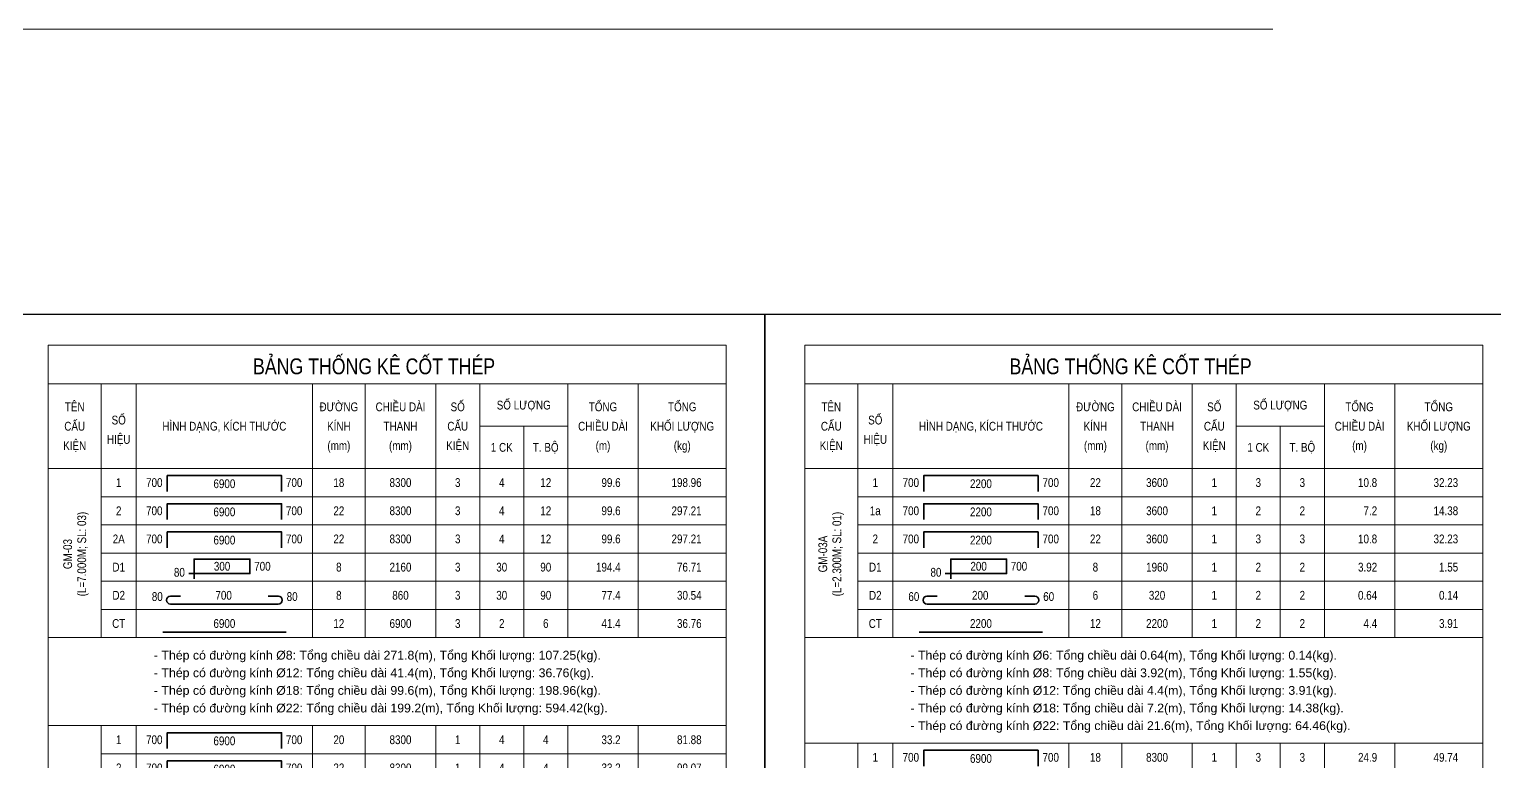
# Model space of a CAD drawing. Extents: x -165145 to 691808, y -202842 to 311040.
# Drawn here: x 367569 to 388372, y 73644 to 84039 of the extents above; entities that cross this region are included whole.
import ezdxf
from ezdxf.enums import TextEntityAlignment as Align

# ---------------------------------------------------------------- set-up
doc = ezdxf.new("R2010")
doc.units = 0
doc.header["$LTSCALE"] = 10
doc.header["$MEASUREMENT"] = 0
doc.layers.get('0').update_dxf_attribs({"linetype": 'CONTINUOUS'})
doc.layers.get('Defpoints').update_dxf_attribs({"color": 5, "linetype": 'CONTINUOUS'})
for name, color, linetype, lineweight in [('DCE_BaoBeTong', 4, 'CONTINUOUS', 18), ('Dce_text', 7, 'CONTINUOUS', 13), ('DCE_ThepChu', 1, 'CONTINUOUS', 35), ('GE_KC_NETMANH', 8, 'CONTINUOUS', 20), ('GE_KC_TEXT', 4, 'CONTINUOUS', 20), ('TEXT', 4, 'CONTINUOUS', 20)]:
    doc.layers.add(name, color=color, linetype=linetype, lineweight=lineweight)
doc.styles.add('Dce_Text', font='arial.ttf', dxfattribs={"width": 0.8})
doc.styles.add('Dce_Text2', font='arial.ttf', dxfattribs={"width": 0.8})

# ---------------------------------------------------------------- blocks, each defined once
blk = doc.blocks.new('TKTitle')
at = {"layer": 'DCE_BaoBeTong'}
for p, q in [((15, -11), (15, -35)), ((25, -11), (25, -35)), ((75, -11), (75, -35)), ((90, -11), (90, -35)), ((110, -11), (110, -35)), ((122.5, -11), (122.5, -35)), ((147.5, -11), (147.5, -35)), ((167.5, -11), (167.5, -35)), ((122.5, -23), (147.5, -23)), ((135, -23), (135, -35))]:
    blk.add_line(p, q, dxfattribs=at)
for points in [[(0, 0), (0, -11), (0, -35), (15, -35), (25, -35), (75, -35), (90, -35), (122.5, -35), (135, -35), (147.5, -35), (167.5, -35), (192.5, -35), (192.5, -11), (192.5, 0), (0, 0)], [(0, -11), (15, -11), (25, -11), (75, -11), (90, -11), (122.5, -11), (147.5, -11), (167.5, -11), (192.5, -11)]]:
    blk.add_lwpolyline(points, dxfattribs=at)
at = {"style": 'Dce_Text', "width": 0.8}
for s, height, p in [('BẢNG THỐNG KÊ CỐT THÉP', 4.5, (92.5, -6)), ('TÊN', 2.5, (7.5, -17.5)), ('ĐƯỜNG', 2.5, (82.5, -17.5)), ('CHIỀU DÀI', 2.5, (100, -17.5)), ('SỐ', 2.5, (116.25, -17.5)), ('SỐ LƯỢNG', 2.5, (135, -17)), ('TỔNG', 2.5, (157.5, -17.5)), ('TỔNG', 2.5, (180, -17.5)), ('SỐ', 2.5, (20, -21.25)), ('CẤU', 2.5, (7.5, -23)), ('HIỆU', 2.5, (20, -26.75)), ('HÌNH DẠNG, KÍCH THƯỚC', 2.5, (50, -23)), ('KÍNH', 2.5, (82.5, -23)), ('THANH', 2.5, (100, -23)), ('CẤU', 2.5, (116.25, -23)), ('CHIỀU DÀI', 2.5, (157.5, -23)), ('KHỐI LƯỢNG', 2.5, (180, -23)), ('KIỆN', 2.5, (7.5, -28.5)), ('(mm)', 2.5, (82.5, -28.5)), ('(mm)', 2.5, (100, -28.5)), ('KIỆN', 2.5, (116.25, -28.5)), ('1 CK', 2.5, (128.75, -29)), ('T. BỘ', 2.5, (141.25, -29)), ('(m)', 2.5, (157.5, -28.5)), ('(kg)', 2.5, (180, -28.5))]:
    blk.add_text(s, height=height, dxfattribs=at).set_placement(p, align=Align.MIDDLE_CENTER)
blk = doc.blocks.new('TenCauKien')
at = {"layer": 'Dce_text', "style": 'Dce_Text', "width": 0.8}
for tag, p in [('TENCAUKIEN', (-2, 0)), ('SOCAUKIEN', (2, 0))]:
    blk.add_attdef(tag, text='', height=2.5, rotation=90, dxfattribs=at).set_placement(p, align=Align.MIDDLE_CENTER)
blk = doc.blocks.new('TK4')
at = {"layer": 'DCE_BaoBeTong'}
for p, q in [((0, -8), (0, 0)), ((25, -8), (25, 0)), ((75, -8), (75, 0)), ((90, -8), (90, 0)), ((110, -8), (110, 0)), ((122.5, -8), (122.5, 0)), ((135, -8), (135, 0)), ((147.5, -8), (147.5, 0)), ((167.5, -8), (167.5, 0))]:
    blk.add_line(p, q, dxfattribs=at)
for points in [[(15, -8), (25, -8), (75, -8), (90, -8), (122.5, -8), (135, -8), (147.5, -8), (167.5, -8), (192.5, -8), (192.5, 0)], [(15, 0), (15, -8)]]:
    blk.add_lwpolyline(points, dxfattribs=at)
at = {"layer": 'DCE_ThepChu'}
blk.add_lwpolyline([(33.78, -6.5), (33.78, -2), (66.22, -2), (66.22, -6.5)], dxfattribs=at)
at = {"layer": 'Dce_text', "color": 2, "style": 'Dce_Text', "width": 0.8, "flags": 4}
for tag, p in [('SH', (20, -4)), ('L2', (50, -4.32)), ('DK', (82.5, -4)), ('sumL', (100, -4)), ('SKC', (116.25, -4)), ('SL', (128.75, -4))]:
    blk.add_attdef(tag, text='', height=2.5, dxfattribs=at).set_placement(p, align=Align.MIDDLE_CENTER)
for tag, p in [('L1', (32.43, -4)), ('Lall', (162.5, -4)), ('KL', (185.5, -4))]:
    blk.add_attdef(tag, text='', height=2.5, dxfattribs=at).set_placement(p, align=Align.MIDDLE_RIGHT)
blk.add_attdef('L3', text='', height=2.5, dxfattribs=at).set_placement((67.48, -4), align=Align.MIDDLE_LEFT)
at = {"layer": 'Dce_text', "color": 2, "style": 'Dce_Text', "width": 0.8}
blk.add_attdef('TSL', text='', height=2.5, dxfattribs=at).set_placement((141.25, -4), align=Align.MIDDLE_CENTER)
blk = doc.blocks.new('TK9')
at = {"layer": 'DCE_BaoBeTong'}
for p, q in [((0, -8), (0, 0)), ((25, -8), (25, 0)), ((75, -8), (75, 0)), ((90, -8), (90, 0)), ((110, -8), (110, 0)), ((122.5, -8), (122.5, 0)), ((135, -8), (135, 0)), ((147.5, -8), (147.5, 0)), ((167.5, -8), (167.5, 0))]:
    blk.add_line(p, q, dxfattribs=at)
for points in [[(15, -8), (25, -8), (75, -8), (90, -8), (122.5, -8), (135, -8), (147.5, -8), (167.5, -8), (192.5, -8), (192.5, 0)], [(15, 0), (15, -8)]]:
    blk.add_lwpolyline(points, dxfattribs=at)
at = {"layer": 'DCE_ThepChu'}
blk.add_lwpolyline([(41.42, -7.37), (41.42, -1.7), (57.26, -1.7), (57.26, -5.81), (39.86, -5.81)], dxfattribs=at)
at = {"layer": 'Dce_text', "color": 2, "style": 'Dce_Text', "width": 0.8, "flags": 4}
for tag, p in [('SH', (20, -4)), ('DK', (82.5, -4)), ('sumL', (100, -4)), ('SKC', (116.25, -4)), ('SL', (128.75, -4))]:
    blk.add_attdef(tag, text='', height=2.5, dxfattribs=at).set_placement(p, align=Align.MIDDLE_CENTER)
at = {"layer": 'Dce_text', "color": 2, "style": 'Dce_Text', "width": 0.8}
for tag, p in [('L1', (49.34, -3.76)), ('TSL', (141.25, -4))]:
    blk.add_attdef(tag, text='', height=2.5, dxfattribs=at).set_placement(p, align=Align.MIDDLE_CENTER)
blk.add_attdef('L2', text='', height=2.5, dxfattribs=at).set_placement((58.47, -3.76), align=Align.MIDDLE_LEFT)
at = {"layer": 'Dce_text', "color": 2, "style": 'Dce_Text', "width": 0.8, "flags": 4}
for tag, p in [('Lall', (162.5, -4)), ('KL', (185.5, -4))]:
    blk.add_attdef(tag, text='', height=2.5, dxfattribs=at).set_placement(p, align=Align.MIDDLE_RIGHT)
at = {"layer": 'Dce_text', "color": 2, "style": 'Dce_Text', "width": 0.8}
blk.add_attdef('M', text='', height=2.5, dxfattribs=at).set_placement((38.78, -5.47), align=Align.MIDDLE_RIGHT)
blk = doc.blocks.new('TK8')
at = {"layer": 'DCE_BaoBeTong'}
for p, q in [((0, -8), (0, 0)), ((25, -8), (25, 0)), ((75, -8), (75, 0)), ((90, -8), (90, 0)), ((110, -8), (110, 0)), ((122.5, -8), (122.5, 0)), ((135, -8), (135, 0)), ((147.5, -8), (147.5, 0)), ((167.5, -8), (167.5, 0))]:
    blk.add_line(p, q, dxfattribs=at)
for points in [[(15, -8), (25, -8), (75, -8), (90, -8), (122.5, -8), (135, -8), (147.5, -8), (167.5, -8), (192.5, -8), (192.5, 0)], [(15, 0), (15, -8)]]:
    blk.add_lwpolyline(points, dxfattribs=at)
at = {"layer": 'DCE_ThepChu'}
blk.add_lwpolyline([(37.54, -4.23), (34.71, -4.23, 1), (34.71, -6.5), (65.29, -6.5, 1), (65.29, -4.23), (62.46, -4.23)], format="xyb", dxfattribs=at)
at = {"layer": 'Dce_text', "color": 2, "style": 'Dce_Text', "width": 0.8, "flags": 4}
for tag, p in [('SH', (20, -4)), ('L', (49.79, -4)), ('DK', (82.5, -4)), ('sumL', (100, -4)), ('SKC', (116.25, -4)), ('SL', (128.75, -4))]:
    blk.add_attdef(tag, text='', height=2.5, dxfattribs=at).set_placement(p, align=Align.MIDDLE_CENTER)
at = {"layer": 'Dce_text', "color": 2, "style": 'Dce_Text', "width": 0.8}
blk.add_attdef('M1', text='', height=2.5, dxfattribs=at).set_placement((32.5, -4.36), align=Align.MIDDLE_RIGHT)
blk.add_attdef('M2', text='', height=2.5, dxfattribs=at).set_placement((67.69, -4.36), align=Align.MIDDLE_LEFT)
blk.add_attdef('TSL', text='', height=2.5, dxfattribs=at).set_placement((141.25, -4), align=Align.MIDDLE_CENTER)
at = {"layer": 'Dce_text', "color": 2, "style": 'Dce_Text', "width": 0.8, "flags": 4}
for tag, p in [('Lall', (162.5, -4)), ('KL', (185.5, -4))]:
    blk.add_attdef(tag, text='', height=2.5, dxfattribs=at).set_placement(p, align=Align.MIDDLE_RIGHT)
blk = doc.blocks.new('TK1')
at = {"layer": 'DCE_BaoBeTong'}
for p, q in [((0, -8), (0, 0)), ((25, -8), (25, 0)), ((75, -8), (75, 0)), ((90, -8), (90, 0)), ((110, -8), (110, 0)), ((122.5, -8), (122.5, 0)), ((135, -8), (135, 0)), ((147.5, -8), (147.5, 0)), ((167.5, -8), (167.5, 0))]:
    blk.add_line(p, q, dxfattribs=at)
for points in [[(15, -8), (25, -8), (75, -8), (90, -8), (122.5, -8), (135, -8), (147.5, -8), (167.5, -8), (192.5, -8), (192.5, 0)], [(15, 0), (15, -8)]]:
    blk.add_lwpolyline(points, dxfattribs=at)
at = {"layer": 'DCE_ThepChu'}
blk.add_lwpolyline([(32.5, -6.5), (67.5, -6.5)], dxfattribs=at)
at = {"layer": 'Dce_text', "color": 2, "style": 'Dce_Text', "width": 0.8, "flags": 4}
for tag, p in [('SH', (20, -4)), ('L', (50, -4)), ('DK', (82.5, -4)), ('sumL', (100, -4)), ('SKC', (116.25, -4)), ('SL', (128.75, -4))]:
    blk.add_attdef(tag, text='', height=2.5, dxfattribs=at).set_placement(p, align=Align.MIDDLE_CENTER)
at = {"layer": 'Dce_text', "color": 2, "style": 'Dce_Text', "width": 0.8}
blk.add_attdef('TSL', text='', height=2.5, dxfattribs=at).set_placement((141.25, -4), align=Align.MIDDLE_CENTER)
at = {"layer": 'Dce_text', "color": 2, "style": 'Dce_Text', "width": 0.8, "flags": 4}
for tag, p in [('Lall', (162.5, -4)), ('KL', (185.5, -4))]:
    blk.add_attdef(tag, text='', height=2.5, dxfattribs=at).set_placement(p, align=Align.MIDDLE_RIGHT)

msp = doc.modelspace()

# ---------------------------------------------------------------- linework, layer by layer
at = {"layer": 'DCE_BaoBeTong'}
for p, q in [((367837.97972, 75405.51187), (368587.97972, 75405.51187)), ((367837.97972, 75405.51187), (367837.97972, 74155.51187)), ((377462.97972, 75405.51187), (377462.97972, 74155.51187)), ((378578.33518, 75405.51187), (379328.33518, 75405.51187)), ((378578.33518, 75405.51187), (378578.33518, 73905.51187)), ((388203.33518, 75405.51187), (388203.33518, 73905.51187)), ((367837.97972, 74155.51187), (377462.97972, 74155.51187)), ((378578.33518, 73905.51187), (388203.33518, 73905.51187))]:
    msp.add_line(p, q, dxfattribs=at)
at = {"layer": 'Defpoints'}
for points in [[(356992.12104, 79998.00909), (378009.08979, 79998.00909), (378009.08979, 62514.32784), (356992.12104, 62514.32784)], [(378009.08979, 79998.00909), (399026.05854, 79998.00909), (399026.05854, 62514.32784), (378009.08979, 62514.32784)]]:
    msp.add_lwpolyline(points, close=True, dxfattribs=at)
at = {"layer": 'GE_KC_NETMANH'}
msp.add_line((174130.40086, 84039.32784), (385223.40086, 84039.32784), dxfattribs=at)

# ---------------------------------------------------------------- block references
at = {"layer": 'GE_KC_TEXT'}
ref = msp.add_blockref('TK4', (367837.97972, 77805.51187), dxfattribs=dict(at, xscale=50, yscale=50, zscale=50))
ref.add_attrib('SH', '1', dxfattribs={"layer": 'Dce_text', "color": 2, "height": 125, "style": 'Dce_Text', "width": 0.8}).set_placement((368837.97972, 77605.51187), align=Align.MIDDLE_CENTER)
ref.add_attrib('L2', '6900', dxfattribs={"layer": 'Dce_text', "color": 2, "height": 125, "style": 'Dce_Text', "width": 0.8}).set_placement((370337.97972, 77589.55008), align=Align.MIDDLE_CENTER)
ref.add_attrib('L1', '700', dxfattribs={"layer": 'Dce_text', "color": 2, "height": 125, "style": 'Dce_Text', "width": 0.8}).set_placement((369459.24503, 77605.51187), align=Align.MIDDLE_RIGHT)
ref.add_attrib('L3', '700', dxfattribs={"layer": 'Dce_text', "color": 2, "height": 125, "style": 'Dce_Text', "width": 0.8}).set_placement((371212.21869, 77605.51187), align=Align.MIDDLE_LEFT)
ref.add_attrib('DK', '18', dxfattribs={"layer": 'Dce_text', "color": 2, "height": 125, "style": 'Dce_Text', "width": 0.8}).set_placement((371962.97972, 77605.51187), align=Align.MIDDLE_CENTER)
ref.add_attrib('sumL', '8300', dxfattribs={"layer": 'Dce_text', "color": 2, "height": 125, "style": 'Dce_Text', "width": 0.8}).set_placement((372837.97972, 77605.51187), align=Align.MIDDLE_CENTER)
ref.add_attrib('SL', '4', dxfattribs={"layer": 'Dce_text', "color": 2, "height": 125, "style": 'Dce_Text', "width": 0.8}).set_placement((374275.47972, 77605.51187), align=Align.MIDDLE_CENTER)
ref.add_attrib('SKC', '3', dxfattribs={"layer": 'Dce_text', "color": 2, "height": 125, "style": 'Dce_Text', "width": 0.8}).set_placement((373650.47972, 77605.51187), align=Align.MIDDLE_CENTER)
ref.add_attrib('Lall', '99.6', dxfattribs={"layer": 'Dce_text', "color": 2, "height": 125, "style": 'Dce_Text', "width": 0.8}).set_placement((375962.97972, 77605.51187), align=Align.MIDDLE_RIGHT)
ref.add_attrib('KL', '198.96', dxfattribs={"layer": 'Dce_text', "color": 2, "height": 125, "style": 'Dce_Text', "width": 0.8}).set_placement((377112.97972, 77605.51187), align=Align.MIDDLE_RIGHT)
ref.add_attrib('TSL', '12', dxfattribs={"layer": 'Dce_text', "color": 2, "height": 125, "style": 'Dce_Text', "width": 0.8}).set_placement((374900.47972, 77605.51187), align=Align.MIDDLE_CENTER)
ref = msp.add_blockref('TK4', (378578.33518, 77805.51187), dxfattribs=dict(at, xscale=50, yscale=50, zscale=50))
ref.add_attrib('SH', '1', dxfattribs={"layer": 'Dce_text', "color": 2, "height": 125, "style": 'Dce_Text', "width": 0.8}).set_placement((379578.33518, 77605.51187), align=Align.MIDDLE_CENTER)
ref.add_attrib('L2', '2200', dxfattribs={"layer": 'Dce_text', "color": 2, "height": 125, "style": 'Dce_Text', "width": 0.8}).set_placement((381078.33518, 77589.55008), align=Align.MIDDLE_CENTER)
ref.add_attrib('L1', '700', dxfattribs={"layer": 'Dce_text', "color": 2, "height": 125, "style": 'Dce_Text', "width": 0.8}).set_placement((380199.60049, 77605.51187), align=Align.MIDDLE_RIGHT)
ref.add_attrib('L3', '700', dxfattribs={"layer": 'Dce_text', "color": 2, "height": 125, "style": 'Dce_Text', "width": 0.8}).set_placement((381952.57415, 77605.51187), align=Align.MIDDLE_LEFT)
ref.add_attrib('DK', '22', dxfattribs={"layer": 'Dce_text', "color": 2, "height": 125, "style": 'Dce_Text', "width": 0.8}).set_placement((382703.33518, 77605.51187), align=Align.MIDDLE_CENTER)
ref.add_attrib('sumL', '3600', dxfattribs={"layer": 'Dce_text', "color": 2, "height": 125, "style": 'Dce_Text', "width": 0.8}).set_placement((383578.33518, 77605.51187), align=Align.MIDDLE_CENTER)
ref.add_attrib('SL', '3', dxfattribs={"layer": 'Dce_text', "color": 2, "height": 125, "style": 'Dce_Text', "width": 0.8}).set_placement((385015.83518, 77605.51187), align=Align.MIDDLE_CENTER)
ref.add_attrib('SKC', '1', dxfattribs={"layer": 'Dce_text', "color": 2, "height": 125, "style": 'Dce_Text', "width": 0.8}).set_placement((384390.83518, 77605.51187), align=Align.MIDDLE_CENTER)
ref.add_attrib('Lall', '10.8', dxfattribs={"layer": 'Dce_text', "color": 2, "height": 125, "style": 'Dce_Text', "width": 0.8}).set_placement((386703.33518, 77605.51187), align=Align.MIDDLE_RIGHT)
ref.add_attrib('KL', '32.23', dxfattribs={"layer": 'Dce_text', "color": 2, "height": 125, "style": 'Dce_Text', "width": 0.8}).set_placement((387853.33518, 77605.51187), align=Align.MIDDLE_RIGHT)
ref.add_attrib('TSL', '3', dxfattribs={"layer": 'Dce_text', "color": 2, "height": 125, "style": 'Dce_Text', "width": 0.8}).set_placement((385640.83518, 77605.51187), align=Align.MIDDLE_CENTER)
ref = msp.add_blockref('TK4', (367837.97972, 77405.51187), dxfattribs=dict(at, xscale=50, yscale=50, zscale=50))
ref.add_attrib('SH', '2', dxfattribs={"layer": 'Dce_text', "color": 2, "height": 125, "style": 'Dce_Text', "width": 0.8}).set_placement((368837.97972, 77205.51187), align=Align.MIDDLE_CENTER)
ref.add_attrib('L2', '6900', dxfattribs={"layer": 'Dce_text', "color": 2, "height": 125, "style": 'Dce_Text', "width": 0.8}).set_placement((370337.97972, 77189.55008), align=Align.MIDDLE_CENTER)
ref.add_attrib('L1', '700', dxfattribs={"layer": 'Dce_text', "color": 2, "height": 125, "style": 'Dce_Text', "width": 0.8}).set_placement((369459.24503, 77205.51187), align=Align.MIDDLE_RIGHT)
ref.add_attrib('L3', '700', dxfattribs={"layer": 'Dce_text', "color": 2, "height": 125, "style": 'Dce_Text', "width": 0.8}).set_placement((371212.21869, 77205.51187), align=Align.MIDDLE_LEFT)
ref.add_attrib('DK', '22', dxfattribs={"layer": 'Dce_text', "color": 2, "height": 125, "style": 'Dce_Text', "width": 0.8}).set_placement((371962.97972, 77205.51187), align=Align.MIDDLE_CENTER)
ref.add_attrib('sumL', '8300', dxfattribs={"layer": 'Dce_text', "color": 2, "height": 125, "style": 'Dce_Text', "width": 0.8}).set_placement((372837.97972, 77205.51187), align=Align.MIDDLE_CENTER)
ref.add_attrib('SL', '4', dxfattribs={"layer": 'Dce_text', "color": 2, "height": 125, "style": 'Dce_Text', "width": 0.8}).set_placement((374275.47972, 77205.51187), align=Align.MIDDLE_CENTER)
ref.add_attrib('SKC', '3', dxfattribs={"layer": 'Dce_text', "color": 2, "height": 125, "style": 'Dce_Text', "width": 0.8}).set_placement((373650.47972, 77205.51187), align=Align.MIDDLE_CENTER)
ref.add_attrib('Lall', '99.6', dxfattribs={"layer": 'Dce_text', "color": 2, "height": 125, "style": 'Dce_Text', "width": 0.8}).set_placement((375962.97972, 77205.51187), align=Align.MIDDLE_RIGHT)
ref.add_attrib('KL', '297.21', dxfattribs={"layer": 'Dce_text', "color": 2, "height": 125, "style": 'Dce_Text', "width": 0.8}).set_placement((377112.97972, 77205.51187), align=Align.MIDDLE_RIGHT)
ref.add_attrib('TSL', '12', dxfattribs={"layer": 'Dce_text', "color": 2, "height": 125, "style": 'Dce_Text', "width": 0.8}).set_placement((374900.47972, 77205.51187), align=Align.MIDDLE_CENTER)
ref = msp.add_blockref('TK4', (378578.33518, 77405.51187), dxfattribs=dict(at, xscale=50, yscale=50, zscale=50))
ref.add_attrib('SH', '1a', dxfattribs={"layer": 'Dce_text', "color": 2, "height": 125, "style": 'Dce_Text', "width": 0.8}).set_placement((379578.33518, 77205.51187), align=Align.MIDDLE_CENTER)
ref.add_attrib('L2', '2200', dxfattribs={"layer": 'Dce_text', "color": 2, "height": 125, "style": 'Dce_Text', "width": 0.8}).set_placement((381078.33518, 77189.55008), align=Align.MIDDLE_CENTER)
ref.add_attrib('L1', '700', dxfattribs={"layer": 'Dce_text', "color": 2, "height": 125, "style": 'Dce_Text', "width": 0.8}).set_placement((380199.60049, 77205.51187), align=Align.MIDDLE_RIGHT)
ref.add_attrib('L3', '700', dxfattribs={"layer": 'Dce_text', "color": 2, "height": 125, "style": 'Dce_Text', "width": 0.8}).set_placement((381952.57415, 77205.51187), align=Align.MIDDLE_LEFT)
ref.add_attrib('DK', '18', dxfattribs={"layer": 'Dce_text', "color": 2, "height": 125, "style": 'Dce_Text', "width": 0.8}).set_placement((382703.33518, 77205.51187), align=Align.MIDDLE_CENTER)
ref.add_attrib('sumL', '3600', dxfattribs={"layer": 'Dce_text', "color": 2, "height": 125, "style": 'Dce_Text', "width": 0.8}).set_placement((383578.33518, 77205.51187), align=Align.MIDDLE_CENTER)
ref.add_attrib('SL', '2', dxfattribs={"layer": 'Dce_text', "color": 2, "height": 125, "style": 'Dce_Text', "width": 0.8}).set_placement((385015.83518, 77205.51187), align=Align.MIDDLE_CENTER)
ref.add_attrib('SKC', '1', dxfattribs={"layer": 'Dce_text', "color": 2, "height": 125, "style": 'Dce_Text', "width": 0.8}).set_placement((384390.83518, 77205.51187), align=Align.MIDDLE_CENTER)
ref.add_attrib('Lall', '7.2', dxfattribs={"layer": 'Dce_text', "color": 2, "height": 125, "style": 'Dce_Text', "width": 0.8}).set_placement((386703.33518, 77205.51187), align=Align.MIDDLE_RIGHT)
ref.add_attrib('KL', '14.38', dxfattribs={"layer": 'Dce_text', "color": 2, "height": 125, "style": 'Dce_Text', "width": 0.8}).set_placement((387853.33518, 77205.51187), align=Align.MIDDLE_RIGHT)
ref.add_attrib('TSL', '2', dxfattribs={"layer": 'Dce_text', "color": 2, "height": 125, "style": 'Dce_Text', "width": 0.8}).set_placement((385640.83518, 77205.51187), align=Align.MIDDLE_CENTER)
ref = msp.add_blockref('TK4', (367837.97972, 77005.51187), dxfattribs=dict(at, xscale=50, yscale=50, zscale=50))
ref.add_attrib('SH', '2A', dxfattribs={"layer": 'Dce_text', "color": 2, "height": 125, "style": 'Dce_Text', "width": 0.8}).set_placement((368837.97972, 76805.51187), align=Align.MIDDLE_CENTER)
ref.add_attrib('L2', '6900', dxfattribs={"layer": 'Dce_text', "color": 2, "height": 125, "style": 'Dce_Text', "width": 0.8}).set_placement((370337.97972, 76789.55008), align=Align.MIDDLE_CENTER)
ref.add_attrib('L1', '700', dxfattribs={"layer": 'Dce_text', "color": 2, "height": 125, "style": 'Dce_Text', "width": 0.8}).set_placement((369459.24503, 76805.51187), align=Align.MIDDLE_RIGHT)
ref.add_attrib('L3', '700', dxfattribs={"layer": 'Dce_text', "color": 2, "height": 125, "style": 'Dce_Text', "width": 0.8}).set_placement((371212.21869, 76805.51187), align=Align.MIDDLE_LEFT)
ref.add_attrib('DK', '22', dxfattribs={"layer": 'Dce_text', "color": 2, "height": 125, "style": 'Dce_Text', "width": 0.8}).set_placement((371962.97972, 76805.51187), align=Align.MIDDLE_CENTER)
ref.add_attrib('sumL', '8300', dxfattribs={"layer": 'Dce_text', "color": 2, "height": 125, "style": 'Dce_Text', "width": 0.8}).set_placement((372837.97972, 76805.51187), align=Align.MIDDLE_CENTER)
ref.add_attrib('SL', '4', dxfattribs={"layer": 'Dce_text', "color": 2, "height": 125, "style": 'Dce_Text', "width": 0.8}).set_placement((374275.47972, 76805.51187), align=Align.MIDDLE_CENTER)
ref.add_attrib('SKC', '3', dxfattribs={"layer": 'Dce_text', "color": 2, "height": 125, "style": 'Dce_Text', "width": 0.8}).set_placement((373650.47972, 76805.51187), align=Align.MIDDLE_CENTER)
ref.add_attrib('Lall', '99.6', dxfattribs={"layer": 'Dce_text', "color": 2, "height": 125, "style": 'Dce_Text', "width": 0.8}).set_placement((375962.97972, 76805.51187), align=Align.MIDDLE_RIGHT)
ref.add_attrib('KL', '297.21', dxfattribs={"layer": 'Dce_text', "color": 2, "height": 125, "style": 'Dce_Text', "width": 0.8}).set_placement((377112.97972, 76805.51187), align=Align.MIDDLE_RIGHT)
ref.add_attrib('TSL', '12', dxfattribs={"layer": 'Dce_text', "color": 2, "height": 125, "style": 'Dce_Text', "width": 0.8}).set_placement((374900.47972, 76805.51187), align=Align.MIDDLE_CENTER)
ref = msp.add_blockref('TK4', (378578.33518, 77005.51187), dxfattribs=dict(at, xscale=50, yscale=50, zscale=50))
ref.add_attrib('SH', '2', dxfattribs={"layer": 'Dce_text', "color": 2, "height": 125, "style": 'Dce_Text', "width": 0.8}).set_placement((379578.33518, 76805.51187), align=Align.MIDDLE_CENTER)
ref.add_attrib('L2', '2200', dxfattribs={"layer": 'Dce_text', "color": 2, "height": 125, "style": 'Dce_Text', "width": 0.8}).set_placement((381078.33518, 76789.55008), align=Align.MIDDLE_CENTER)
ref.add_attrib('L1', '700', dxfattribs={"layer": 'Dce_text', "color": 2, "height": 125, "style": 'Dce_Text', "width": 0.8}).set_placement((380199.60049, 76805.51187), align=Align.MIDDLE_RIGHT)
ref.add_attrib('L3', '700', dxfattribs={"layer": 'Dce_text', "color": 2, "height": 125, "style": 'Dce_Text', "width": 0.8}).set_placement((381952.57415, 76805.51187), align=Align.MIDDLE_LEFT)
ref.add_attrib('DK', '22', dxfattribs={"layer": 'Dce_text', "color": 2, "height": 125, "style": 'Dce_Text', "width": 0.8}).set_placement((382703.33518, 76805.51187), align=Align.MIDDLE_CENTER)
ref.add_attrib('sumL', '3600', dxfattribs={"layer": 'Dce_text', "color": 2, "height": 125, "style": 'Dce_Text', "width": 0.8}).set_placement((383578.33518, 76805.51187), align=Align.MIDDLE_CENTER)
ref.add_attrib('SL', '3', dxfattribs={"layer": 'Dce_text', "color": 2, "height": 125, "style": 'Dce_Text', "width": 0.8}).set_placement((385015.83518, 76805.51187), align=Align.MIDDLE_CENTER)
ref.add_attrib('SKC', '1', dxfattribs={"layer": 'Dce_text', "color": 2, "height": 125, "style": 'Dce_Text', "width": 0.8}).set_placement((384390.83518, 76805.51187), align=Align.MIDDLE_CENTER)
ref.add_attrib('Lall', '10.8', dxfattribs={"layer": 'Dce_text', "color": 2, "height": 125, "style": 'Dce_Text', "width": 0.8}).set_placement((386703.33518, 76805.51187), align=Align.MIDDLE_RIGHT)
ref.add_attrib('KL', '32.23', dxfattribs={"layer": 'Dce_text', "color": 2, "height": 125, "style": 'Dce_Text', "width": 0.8}).set_placement((387853.33518, 76805.51187), align=Align.MIDDLE_RIGHT)
ref.add_attrib('TSL', '3', dxfattribs={"layer": 'Dce_text', "color": 2, "height": 125, "style": 'Dce_Text', "width": 0.8}).set_placement((385640.83518, 76805.51187), align=Align.MIDDLE_CENTER)
ref = msp.add_blockref('TK9', (367837.97972, 76605.51187), dxfattribs=dict(at, xscale=50, yscale=50, zscale=50))
ref.add_attrib('L2', '700', dxfattribs={"layer": 'Dce_text', "color": 2, "height": 125, "style": 'Dce_Text', "width": 0.8}).set_placement((370761.50819, 76417.69394), align=Align.MIDDLE_LEFT)
ref.add_attrib('L1', '300', dxfattribs={"layer": 'Dce_text', "color": 2, "height": 125, "style": 'Dce_Text', "width": 0.8}).set_placement((370305.04184, 76417.69394), align=Align.MIDDLE_CENTER)
ref.add_attrib('M', '80', dxfattribs={"layer": 'Dce_text', "color": 2, "height": 125, "style": 'Dce_Text', "width": 0.8}).set_placement((369776.91873, 76332.1326), align=Align.MIDDLE_RIGHT)
ref.add_attrib('SH', 'D1', dxfattribs={"layer": 'Dce_text', "color": 2, "height": 125, "style": 'Dce_Text', "width": 0.8}).set_placement((368837.97972, 76405.51187), align=Align.MIDDLE_CENTER)
ref.add_attrib('DK', '8', dxfattribs={"layer": 'Dce_text', "color": 2, "height": 125, "style": 'Dce_Text', "width": 0.8}).set_placement((371962.97972, 76405.51187), align=Align.MIDDLE_CENTER)
ref.add_attrib('sumL', '2160', dxfattribs={"layer": 'Dce_text', "color": 2, "height": 125, "style": 'Dce_Text', "width": 0.8}).set_placement((372837.97972, 76405.51187), align=Align.MIDDLE_CENTER)
ref.add_attrib('SL', '30', dxfattribs={"layer": 'Dce_text', "color": 2, "height": 125, "style": 'Dce_Text', "width": 0.8}).set_placement((374275.47972, 76405.51187), align=Align.MIDDLE_CENTER)
ref.add_attrib('SKC', '3', dxfattribs={"layer": 'Dce_text', "color": 2, "height": 125, "style": 'Dce_Text', "width": 0.8}).set_placement((373650.47972, 76405.51187), align=Align.MIDDLE_CENTER)
ref.add_attrib('Lall', '194.4', dxfattribs={"layer": 'Dce_text', "color": 2, "height": 125, "style": 'Dce_Text', "width": 0.8}).set_placement((375962.97972, 76405.51187), align=Align.MIDDLE_RIGHT)
ref.add_attrib('KL', '76.71', dxfattribs={"layer": 'Dce_text', "color": 2, "height": 125, "style": 'Dce_Text', "width": 0.8}).set_placement((377112.97972, 76405.51187), align=Align.MIDDLE_RIGHT)
ref.add_attrib('TSL', '90', dxfattribs={"layer": 'Dce_text', "color": 2, "height": 125, "style": 'Dce_Text', "width": 0.8}).set_placement((374900.47972, 76405.51187), align=Align.MIDDLE_CENTER)
ref = msp.add_blockref('TK9', (378578.33518, 76605.51187), dxfattribs=dict(at, xscale=50, yscale=50, zscale=50))
ref.add_attrib('L2', '700', dxfattribs={"layer": 'Dce_text', "color": 2, "height": 125, "style": 'Dce_Text', "width": 0.8}).set_placement((381501.86365, 76417.69394), align=Align.MIDDLE_LEFT)
ref.add_attrib('L1', '200', dxfattribs={"layer": 'Dce_text', "color": 2, "height": 125, "style": 'Dce_Text', "width": 0.8}).set_placement((381045.3973, 76417.69394), align=Align.MIDDLE_CENTER)
ref.add_attrib('M', '80', dxfattribs={"layer": 'Dce_text', "color": 2, "height": 125, "style": 'Dce_Text', "width": 0.8}).set_placement((380517.27419, 76332.1326), align=Align.MIDDLE_RIGHT)
ref.add_attrib('SH', 'D1', dxfattribs={"layer": 'Dce_text', "color": 2, "height": 125, "style": 'Dce_Text', "width": 0.8}).set_placement((379578.33518, 76405.51187), align=Align.MIDDLE_CENTER)
ref.add_attrib('DK', '8', dxfattribs={"layer": 'Dce_text', "color": 2, "height": 125, "style": 'Dce_Text', "width": 0.8}).set_placement((382703.33518, 76405.51187), align=Align.MIDDLE_CENTER)
ref.add_attrib('sumL', '1960', dxfattribs={"layer": 'Dce_text', "color": 2, "height": 125, "style": 'Dce_Text', "width": 0.8}).set_placement((383578.33518, 76405.51187), align=Align.MIDDLE_CENTER)
ref.add_attrib('SL', '2', dxfattribs={"layer": 'Dce_text', "color": 2, "height": 125, "style": 'Dce_Text', "width": 0.8}).set_placement((385015.83518, 76405.51187), align=Align.MIDDLE_CENTER)
ref.add_attrib('SKC', '1', dxfattribs={"layer": 'Dce_text', "color": 2, "height": 125, "style": 'Dce_Text', "width": 0.8}).set_placement((384390.83518, 76405.51187), align=Align.MIDDLE_CENTER)
ref.add_attrib('Lall', '3.92', dxfattribs={"layer": 'Dce_text', "color": 2, "height": 125, "style": 'Dce_Text', "width": 0.8}).set_placement((386703.33518, 76405.51187), align=Align.MIDDLE_RIGHT)
ref.add_attrib('KL', '1.55', dxfattribs={"layer": 'Dce_text', "color": 2, "height": 125, "style": 'Dce_Text', "width": 0.8}).set_placement((387853.33518, 76405.51187), align=Align.MIDDLE_RIGHT)
ref.add_attrib('TSL', '2', dxfattribs={"layer": 'Dce_text', "color": 2, "height": 125, "style": 'Dce_Text', "width": 0.8}).set_placement((385640.83518, 76405.51187), align=Align.MIDDLE_CENTER)
ref = msp.add_blockref('TK8', (367837.97972, 76205.51187), dxfattribs=dict(at, xscale=50, yscale=50, zscale=50))
ref.add_attrib('M2', '80', dxfattribs={"layer": 'Dce_text', "color": 2, "height": 125, "style": 'Dce_Text', "width": 0.8}).set_placement((371222.26621, 75987.69823), align=Align.MIDDLE_LEFT)
ref.add_attrib('M1', '80', dxfattribs={"layer": 'Dce_text', "color": 2, "height": 125, "style": 'Dce_Text', "width": 0.8}).set_placement((369463.0795, 75987.69823), align=Align.MIDDLE_RIGHT)
ref.add_attrib('KL', '30.54', dxfattribs={"layer": 'Dce_text', "color": 2, "height": 125, "style": 'Dce_Text', "width": 0.8}).set_placement((377112.97972, 76005.51187), align=Align.MIDDLE_RIGHT)
ref.add_attrib('Lall', '77.4', dxfattribs={"layer": 'Dce_text', "color": 2, "height": 125, "style": 'Dce_Text', "width": 0.8}).set_placement((375962.97972, 76005.51187), align=Align.MIDDLE_RIGHT)
ref.add_attrib('SKC', '3', dxfattribs={"layer": 'Dce_text', "color": 2, "height": 125, "style": 'Dce_Text', "width": 0.8}).set_placement((373650.47972, 76005.51187), align=Align.MIDDLE_CENTER)
ref.add_attrib('SL', '30', dxfattribs={"layer": 'Dce_text', "color": 2, "height": 125, "style": 'Dce_Text', "width": 0.8}).set_placement((374275.47972, 76005.51187), align=Align.MIDDLE_CENTER)
ref.add_attrib('sumL', '860', dxfattribs={"layer": 'Dce_text', "color": 2, "height": 125, "style": 'Dce_Text', "width": 0.8}).set_placement((372837.97972, 76005.51187), align=Align.MIDDLE_CENTER)
ref.add_attrib('DK', '8', dxfattribs={"layer": 'Dce_text', "color": 2, "height": 125, "style": 'Dce_Text', "width": 0.8}).set_placement((371962.97972, 76005.51187), align=Align.MIDDLE_CENTER)
ref.add_attrib('L', '700', dxfattribs={"layer": 'Dce_text', "color": 2, "height": 125, "style": 'Dce_Text', "width": 0.8}).set_placement((370327.60215, 76005.51187), align=Align.MIDDLE_CENTER)
ref.add_attrib('SH', 'D2', dxfattribs={"layer": 'Dce_text', "color": 2, "height": 125, "style": 'Dce_Text', "width": 0.8}).set_placement((368837.97972, 76005.51187), align=Align.MIDDLE_CENTER)
ref.add_attrib('TSL', '90', dxfattribs={"layer": 'Dce_text', "color": 2, "height": 125, "style": 'Dce_Text', "width": 0.8}).set_placement((374900.47972, 76005.51187), align=Align.MIDDLE_CENTER)
ref = msp.add_blockref('TK8', (378578.33518, 76205.51187), dxfattribs=dict(at, xscale=50, yscale=50, zscale=50))
ref.add_attrib('M2', '60', dxfattribs={"layer": 'Dce_text', "color": 2, "height": 125, "style": 'Dce_Text', "width": 0.8}).set_placement((381962.62167, 75987.69823), align=Align.MIDDLE_LEFT)
ref.add_attrib('M1', '60', dxfattribs={"layer": 'Dce_text', "color": 2, "height": 125, "style": 'Dce_Text', "width": 0.8}).set_placement((380203.43496, 75987.69823), align=Align.MIDDLE_RIGHT)
ref.add_attrib('KL', '0.14', dxfattribs={"layer": 'Dce_text', "color": 2, "height": 125, "style": 'Dce_Text', "width": 0.8}).set_placement((387853.33518, 76005.51187), align=Align.MIDDLE_RIGHT)
ref.add_attrib('Lall', '0.64', dxfattribs={"layer": 'Dce_text', "color": 2, "height": 125, "style": 'Dce_Text', "width": 0.8}).set_placement((386703.33518, 76005.51187), align=Align.MIDDLE_RIGHT)
ref.add_attrib('SKC', '1', dxfattribs={"layer": 'Dce_text', "color": 2, "height": 125, "style": 'Dce_Text', "width": 0.8}).set_placement((384390.83518, 76005.51187), align=Align.MIDDLE_CENTER)
ref.add_attrib('SL', '2', dxfattribs={"layer": 'Dce_text', "color": 2, "height": 125, "style": 'Dce_Text', "width": 0.8}).set_placement((385015.83518, 76005.51187), align=Align.MIDDLE_CENTER)
ref.add_attrib('sumL', '320', dxfattribs={"layer": 'Dce_text', "color": 2, "height": 125, "style": 'Dce_Text', "width": 0.8}).set_placement((383578.33518, 76005.51187), align=Align.MIDDLE_CENTER)
ref.add_attrib('DK', '6', dxfattribs={"layer": 'Dce_text', "color": 2, "height": 125, "style": 'Dce_Text', "width": 0.8}).set_placement((382703.33518, 76005.51187), align=Align.MIDDLE_CENTER)
ref.add_attrib('L', '200', dxfattribs={"layer": 'Dce_text', "color": 2, "height": 125, "style": 'Dce_Text', "width": 0.8}).set_placement((381067.95761, 76005.51187), align=Align.MIDDLE_CENTER)
ref.add_attrib('SH', 'D2', dxfattribs={"layer": 'Dce_text', "color": 2, "height": 125, "style": 'Dce_Text', "width": 0.8}).set_placement((379578.33518, 76005.51187), align=Align.MIDDLE_CENTER)
ref.add_attrib('TSL', '2', dxfattribs={"layer": 'Dce_text', "color": 2, "height": 125, "style": 'Dce_Text', "width": 0.8}).set_placement((385640.83518, 76005.51187), align=Align.MIDDLE_CENTER)
ref = msp.add_blockref('TK1', (367837.97972, 75805.51187), dxfattribs=dict(at, xscale=50, yscale=50, zscale=50))
ref.add_attrib('KL', '36.76', dxfattribs={"layer": 'Dce_text', "color": 2, "height": 125, "style": 'Dce_Text', "width": 0.8}).set_placement((377112.97972, 75605.51187), align=Align.MIDDLE_RIGHT)
ref.add_attrib('Lall', '41.4', dxfattribs={"layer": 'Dce_text', "color": 2, "height": 125, "style": 'Dce_Text', "width": 0.8}).set_placement((375962.97972, 75605.51187), align=Align.MIDDLE_RIGHT)
ref.add_attrib('SKC', '3', dxfattribs={"layer": 'Dce_text', "color": 2, "height": 125, "style": 'Dce_Text', "width": 0.8}).set_placement((373650.47972, 75605.51187), align=Align.MIDDLE_CENTER)
ref.add_attrib('SL', '2', dxfattribs={"layer": 'Dce_text', "color": 2, "height": 125, "style": 'Dce_Text', "width": 0.8}).set_placement((374275.47972, 75605.51187), align=Align.MIDDLE_CENTER)
ref.add_attrib('sumL', '6900', dxfattribs={"layer": 'Dce_text', "color": 2, "height": 125, "style": 'Dce_Text', "width": 0.8}).set_placement((372837.97972, 75605.51187), align=Align.MIDDLE_CENTER)
ref.add_attrib('DK', '12', dxfattribs={"layer": 'Dce_text', "color": 2, "height": 125, "style": 'Dce_Text', "width": 0.8}).set_placement((371962.97972, 75605.51187), align=Align.MIDDLE_CENTER)
ref.add_attrib('L', '6900', dxfattribs={"layer": 'Dce_text', "color": 2, "height": 125, "style": 'Dce_Text', "width": 0.8}).set_placement((370337.97972, 75605.51187), align=Align.MIDDLE_CENTER)
ref.add_attrib('SH', 'CT', dxfattribs={"layer": 'Dce_text', "color": 2, "height": 125, "style": 'Dce_Text', "width": 0.8}).set_placement((368837.97972, 75605.51187), align=Align.MIDDLE_CENTER)
ref.add_attrib('TSL', '6', dxfattribs={"layer": 'Dce_text', "color": 2, "height": 125, "style": 'Dce_Text', "width": 0.8}).set_placement((374900.47972, 75605.51187), align=Align.MIDDLE_CENTER)
ref = msp.add_blockref('TK1', (378578.33518, 75805.51187), dxfattribs=dict(at, xscale=50, yscale=50, zscale=50))
ref.add_attrib('KL', '3.91', dxfattribs={"layer": 'Dce_text', "color": 2, "height": 125, "style": 'Dce_Text', "width": 0.8}).set_placement((387853.33518, 75605.51187), align=Align.MIDDLE_RIGHT)
ref.add_attrib('Lall', '4.4', dxfattribs={"layer": 'Dce_text', "color": 2, "height": 125, "style": 'Dce_Text', "width": 0.8}).set_placement((386703.33518, 75605.51187), align=Align.MIDDLE_RIGHT)
ref.add_attrib('SKC', '1', dxfattribs={"layer": 'Dce_text', "color": 2, "height": 125, "style": 'Dce_Text', "width": 0.8}).set_placement((384390.83518, 75605.51187), align=Align.MIDDLE_CENTER)
ref.add_attrib('SL', '2', dxfattribs={"layer": 'Dce_text', "color": 2, "height": 125, "style": 'Dce_Text', "width": 0.8}).set_placement((385015.83518, 75605.51187), align=Align.MIDDLE_CENTER)
ref.add_attrib('sumL', '2200', dxfattribs={"layer": 'Dce_text', "color": 2, "height": 125, "style": 'Dce_Text', "width": 0.8}).set_placement((383578.33518, 75605.51187), align=Align.MIDDLE_CENTER)
ref.add_attrib('DK', '12', dxfattribs={"layer": 'Dce_text', "color": 2, "height": 125, "style": 'Dce_Text', "width": 0.8}).set_placement((382703.33518, 75605.51187), align=Align.MIDDLE_CENTER)
ref.add_attrib('L', '2200', dxfattribs={"layer": 'Dce_text', "color": 2, "height": 125, "style": 'Dce_Text', "width": 0.8}).set_placement((381078.33518, 75605.51187), align=Align.MIDDLE_CENTER)
ref.add_attrib('SH', 'CT', dxfattribs={"layer": 'Dce_text', "color": 2, "height": 125, "style": 'Dce_Text', "width": 0.8}).set_placement((379578.33518, 75605.51187), align=Align.MIDDLE_CENTER)
ref.add_attrib('TSL', '2', dxfattribs={"layer": 'Dce_text', "color": 2, "height": 125, "style": 'Dce_Text', "width": 0.8}).set_placement((385640.83518, 75605.51187), align=Align.MIDDLE_CENTER)
ref = msp.add_blockref('TK4', (367837.97972, 74155.51187), dxfattribs=dict(at, xscale=50, yscale=50, zscale=50))
ref.add_attrib('SH', '1', dxfattribs={"layer": 'Dce_text', "color": 2, "height": 125, "style": 'Dce_Text', "width": 0.8}).set_placement((368837.97972, 73955.51187), align=Align.MIDDLE_CENTER)
ref.add_attrib('L2', '6900', dxfattribs={"layer": 'Dce_text', "color": 2, "height": 125, "style": 'Dce_Text', "width": 0.8}).set_placement((370337.97972, 73939.55008), align=Align.MIDDLE_CENTER)
ref.add_attrib('L1', '700', dxfattribs={"layer": 'Dce_text', "color": 2, "height": 125, "style": 'Dce_Text', "width": 0.8}).set_placement((369459.24503, 73955.51187), align=Align.MIDDLE_RIGHT)
ref.add_attrib('L3', '700', dxfattribs={"layer": 'Dce_text', "color": 2, "height": 125, "style": 'Dce_Text', "width": 0.8}).set_placement((371212.21869, 73955.51187), align=Align.MIDDLE_LEFT)
ref.add_attrib('DK', '20', dxfattribs={"layer": 'Dce_text', "color": 2, "height": 125, "style": 'Dce_Text', "width": 0.8}).set_placement((371962.97972, 73955.51187), align=Align.MIDDLE_CENTER)
ref.add_attrib('sumL', '8300', dxfattribs={"layer": 'Dce_text', "color": 2, "height": 125, "style": 'Dce_Text', "width": 0.8}).set_placement((372837.97972, 73955.51187), align=Align.MIDDLE_CENTER)
ref.add_attrib('SL', '4', dxfattribs={"layer": 'Dce_text', "color": 2, "height": 125, "style": 'Dce_Text', "width": 0.8}).set_placement((374275.47972, 73955.51187), align=Align.MIDDLE_CENTER)
ref.add_attrib('SKC', '1', dxfattribs={"layer": 'Dce_text', "color": 2, "height": 125, "style": 'Dce_Text', "width": 0.8}).set_placement((373650.47972, 73955.51187), align=Align.MIDDLE_CENTER)
ref.add_attrib('Lall', '33.2', dxfattribs={"layer": 'Dce_text', "color": 2, "height": 125, "style": 'Dce_Text', "width": 0.8}).set_placement((375962.97972, 73955.51187), align=Align.MIDDLE_RIGHT)
ref.add_attrib('KL', '81.88', dxfattribs={"layer": 'Dce_text', "color": 2, "height": 125, "style": 'Dce_Text', "width": 0.8}).set_placement((377112.97972, 73955.51187), align=Align.MIDDLE_RIGHT)
ref.add_attrib('TSL', '4', dxfattribs={"layer": 'Dce_text', "color": 2, "height": 125, "style": 'Dce_Text', "width": 0.8}).set_placement((374900.47972, 73955.51187), align=Align.MIDDLE_CENTER)
ref = msp.add_blockref('TK4', (378578.33518, 73905.51187), dxfattribs=dict(at, xscale=50, yscale=50, zscale=50))
ref.add_attrib('SH', '1', dxfattribs={"layer": 'Dce_text', "color": 2, "height": 125, "style": 'Dce_Text', "width": 0.8}).set_placement((379578.33518, 73705.51187), align=Align.MIDDLE_CENTER)
ref.add_attrib('L2', '6900', dxfattribs={"layer": 'Dce_text', "color": 2, "height": 125, "style": 'Dce_Text', "width": 0.8}).set_placement((381078.33518, 73689.55008), align=Align.MIDDLE_CENTER)
ref.add_attrib('L1', '700', dxfattribs={"layer": 'Dce_text', "color": 2, "height": 125, "style": 'Dce_Text', "width": 0.8}).set_placement((380199.60049, 73705.51187), align=Align.MIDDLE_RIGHT)
ref.add_attrib('L3', '700', dxfattribs={"layer": 'Dce_text', "color": 2, "height": 125, "style": 'Dce_Text', "width": 0.8}).set_placement((381952.57415, 73705.51187), align=Align.MIDDLE_LEFT)
ref.add_attrib('DK', '18', dxfattribs={"layer": 'Dce_text', "color": 2, "height": 125, "style": 'Dce_Text', "width": 0.8}).set_placement((382703.33518, 73705.51187), align=Align.MIDDLE_CENTER)
ref.add_attrib('sumL', '8300', dxfattribs={"layer": 'Dce_text', "color": 2, "height": 125, "style": 'Dce_Text', "width": 0.8}).set_placement((383578.33518, 73705.51187), align=Align.MIDDLE_CENTER)
ref.add_attrib('SL', '3', dxfattribs={"layer": 'Dce_text', "color": 2, "height": 125, "style": 'Dce_Text', "width": 0.8}).set_placement((385015.83518, 73705.51187), align=Align.MIDDLE_CENTER)
ref.add_attrib('SKC', '1', dxfattribs={"layer": 'Dce_text', "color": 2, "height": 125, "style": 'Dce_Text', "width": 0.8}).set_placement((384390.83518, 73705.51187), align=Align.MIDDLE_CENTER)
ref.add_attrib('Lall', '24.9', dxfattribs={"layer": 'Dce_text', "color": 2, "height": 125, "style": 'Dce_Text', "width": 0.8}).set_placement((386703.33518, 73705.51187), align=Align.MIDDLE_RIGHT)
ref.add_attrib('KL', '49.74', dxfattribs={"layer": 'Dce_text', "color": 2, "height": 125, "style": 'Dce_Text', "width": 0.8}).set_placement((387853.33518, 73705.51187), align=Align.MIDDLE_RIGHT)
ref.add_attrib('TSL', '3', dxfattribs={"layer": 'Dce_text', "color": 2, "height": 125, "style": 'Dce_Text', "width": 0.8}).set_placement((385640.83518, 73705.51187), align=Align.MIDDLE_CENTER)
ref = msp.add_blockref('TK4', (367837.97972, 73755.51187), dxfattribs=dict(at, xscale=50, yscale=50, zscale=50))
ref.add_attrib('SH', '2', dxfattribs={"layer": 'Dce_text', "color": 2, "height": 125, "style": 'Dce_Text', "width": 0.8}).set_placement((368837.97972, 73555.51187), align=Align.MIDDLE_CENTER)
ref.add_attrib('L2', '6900', dxfattribs={"layer": 'Dce_text', "color": 2, "height": 125, "style": 'Dce_Text', "width": 0.8}).set_placement((370337.97972, 73539.55008), align=Align.MIDDLE_CENTER)
ref.add_attrib('L1', '700', dxfattribs={"layer": 'Dce_text', "color": 2, "height": 125, "style": 'Dce_Text', "width": 0.8}).set_placement((369459.24503, 73555.51187), align=Align.MIDDLE_RIGHT)
ref.add_attrib('L3', '700', dxfattribs={"layer": 'Dce_text', "color": 2, "height": 125, "style": 'Dce_Text', "width": 0.8}).set_placement((371212.21869, 73555.51187), align=Align.MIDDLE_LEFT)
ref.add_attrib('DK', '22', dxfattribs={"layer": 'Dce_text', "color": 2, "height": 125, "style": 'Dce_Text', "width": 0.8}).set_placement((371962.97972, 73555.51187), align=Align.MIDDLE_CENTER)
ref.add_attrib('sumL', '8300', dxfattribs={"layer": 'Dce_text', "color": 2, "height": 125, "style": 'Dce_Text', "width": 0.8}).set_placement((372837.97972, 73555.51187), align=Align.MIDDLE_CENTER)
ref.add_attrib('SL', '4', dxfattribs={"layer": 'Dce_text', "color": 2, "height": 125, "style": 'Dce_Text', "width": 0.8}).set_placement((374275.47972, 73555.51187), align=Align.MIDDLE_CENTER)
ref.add_attrib('SKC', '1', dxfattribs={"layer": 'Dce_text', "color": 2, "height": 125, "style": 'Dce_Text', "width": 0.8}).set_placement((373650.47972, 73555.51187), align=Align.MIDDLE_CENTER)
ref.add_attrib('Lall', '33.2', dxfattribs={"layer": 'Dce_text', "color": 2, "height": 125, "style": 'Dce_Text', "width": 0.8}).set_placement((375962.97972, 73555.51187), align=Align.MIDDLE_RIGHT)
ref.add_attrib('KL', '99.07', dxfattribs={"layer": 'Dce_text', "color": 2, "height": 125, "style": 'Dce_Text', "width": 0.8}).set_placement((377112.97972, 73555.51187), align=Align.MIDDLE_RIGHT)
ref.add_attrib('TSL', '4', dxfattribs={"layer": 'Dce_text', "color": 2, "height": 125, "style": 'Dce_Text', "width": 0.8}).set_placement((374900.47972, 73555.51187), align=Align.MIDDLE_CENTER)
at = {"layer": 'TEXT', "xscale": 50, "yscale": 50, "zscale": 50}
for p in [(367837.97972, 79555.51187), (378578.33518, 79555.51187)]:
    msp.add_blockref('TKTitle', p, dxfattribs=at)
for p, values in [((368212.97972, 76591.05917), {'SOCAUKIEN': '(L=7.000M; SL: 03)', 'TENCAUKIEN': 'GM-03'}), ((378932.84748, 76591.05917), {'SOCAUKIEN': '(L=2.300M; SL: 01)', 'TENCAUKIEN': 'GM-03A'})]:
    msp.add_blockref('TenCauKien', p, dxfattribs=at).add_auto_attribs(values)

# ---------------------------------------------------------------- texts
at = {"layer": 'Dce_text', "style": 'Dce_Text2'}
for s, p in [('- Thép có đường kính Ø8: Tổng chiều dài 271.8(m), Tổng Khối lượng: 107.25(kg).', (369337.97972, 75155.51187)), ('- Thép có đường kính Ø6: Tổng chiều dài 0.64(m), Tổng Khối lượng: 0.14(kg).', (380078.33518, 75155.51187)), ('- Thép có đường kính Ø12: Tổng chiều dài 41.4(m), Tổng Khối lượng: 36.76(kg).', (369337.97972, 74905.51187)), ('- Thép có đường kính Ø8: Tổng chiều dài 3.92(m), Tổng Khối lượng: 1.55(kg).', (380078.33518, 74905.51187)), ('- Thép có đường kính Ø18: Tổng chiều dài 99.6(m), Tổng Khối lượng: 198.96(kg).', (369337.97972, 74655.51187)), ('- Thép có đường kính Ø12: Tổng chiều dài 4.4(m), Tổng Khối lượng: 3.91(kg).', (380078.33518, 74655.51187)), ('- Thép có đường kính Ø22: Tổng chiều dài 199.2(m), Tổng Khối lượng: 594.42(kg).', (369337.97972, 74405.51187)), ('- Thép có đường kính Ø18: Tổng chiều dài 7.2(m), Tổng Khối lượng: 14.38(kg).', (380078.33518, 74405.51187)), ('- Thép có đường kính Ø22: Tổng chiều dài 21.6(m), Tổng Khối lượng: 64.46(kg).', (380078.33518, 74155.51187))]:
    msp.add_text(s, height=125, dxfattribs=at).set_placement(p, align=Align.MIDDLE_LEFT)

doc.saveas('drawing.dxf')
